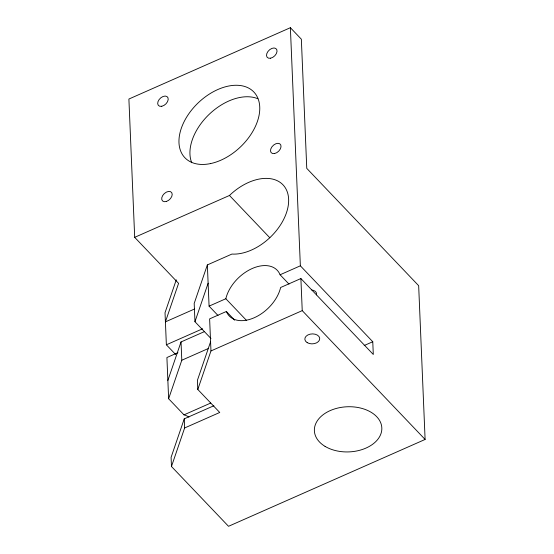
<?xml version="1.0" encoding="UTF-8"?>
<svg xmlns="http://www.w3.org/2000/svg" width="554" height="554" viewBox="0 0 554 554"><rect width="100%" height="100%" fill="white"/><g stroke="black" fill="none" stroke-linecap="round" stroke-linejoin="round"><path stroke-width="0.83" d="M176.269 279.825L165.023 312.719L166.373 344.796L175.68 354.553M167.862 380.459L181.026 341.95L204.433 331.611M194.537 309L165.411 321.867L178.575 283.357L134.691 237.341L229.474 195.472A45.56 29.203 -43.6 0 1 288.627 199.177A45.56 29.203 -43.6 0 1 231.932 254.064L207.355 264.923L194.191 303.433L194.96 321.722L210.97 338.508M188.928 417.086A45.56 17.132 66.2 0 0 183.99 414.856L168.631 398.748L181.795 360.239L181.026 341.95M194.96 321.722L208.124 283.212M213.892 405.736L184.253 418.831L171.089 457.341L171.47 466.489L228.518 526.3L425.105 439.454L418.665 285.691L306.764 168.368L301.348 39.202L290.379 27.7L128.895 99.034L134.691 237.341M210.575 341.804L197.411 380.314L197.799 389.462L219.737 412.467L184.634 427.972L171.47 466.489M197.799 389.462L210.963 350.945L209.62 318.875L226.371 311.473A33.136 21.239 -43.6 0 0 254.265 317.726A33.136 21.239 -43.6 0 0 280.622 287.505L300.891 278.551L373.299 354.47L372.766 341.735L300.358 265.816L290.379 27.7M218.013 315.503L209.08 306.14L225.838 298.738A33.136 21.239 -43.6 0 1 252.202 268.517A33.136 21.239 -43.6 0 1 280.089 274.77L288.987 284.098M280.089 274.77L300.358 265.816M166.373 344.796L202.598 328.792M177.931 352.663L166.906 357.531L168.631 398.748M181.795 360.239L208.318 348.521M210.963 350.945L302.235 310.628L300.891 278.551M183.99 414.856L210.714 403.049M364.193 345.523L372.766 341.735M229.474 195.472L269.798 237.749M302.235 310.628L425.105 439.454M225.838 298.738L246.592 320.496M226.371 311.473L234.674 320.177M207.355 264.923L209.08 306.14M184.253 418.831L184.634 427.972M311.805 289.991A6.212 4.155 -2.4 0 1 316.459 294.867M191.719 162.731A47.63 30.532 -43.6 0 1 208.865 114.636A47.63 30.532 -43.6 0 1 257.832 98.73M307.207 342.649A7.458 4.986 -2.4 0 0 319.547 339.837A7.458 4.986 -2.4 0 0 310.108 334.159A7.458 4.986 -2.4 0 0 307.207 342.649M325.087 446.392A33.759 22.589 -2.4 0 0 380.972 433.657A33.759 22.589 -2.4 0 0 338.224 407.952A33.759 22.589 -2.4 0 0 325.087 446.392M161.775 106.278A6.212 3.982 -43.6 0 0 167.987 97.774A6.212 3.982 -43.6 0 0 159.088 99.602A6.212 3.982 -43.6 0 0 161.775 106.278M270.601 58.205A6.212 3.982 -43.6 0 0 276.813 49.701A6.212 3.982 -43.6 0 0 267.914 51.529A6.212 3.982 -43.6 0 0 270.601 58.205M274.597 153.534A6.212 3.982 -43.6 0 0 280.809 145.037A6.212 3.982 -43.6 0 0 271.91 146.858A6.212 3.982 -43.6 0 0 274.597 153.534M166.47 201.421A6.212 3.982 -43.6 0 0 171.726 192.626A6.212 3.982 -43.6 0 0 162.641 195.61A6.212 3.982 -43.6 0 0 166.47 201.421M210.347 163.624A47.63 30.532 -43.6 0 0 257.977 98.467A47.63 30.532 -43.6 0 0 189.766 112.448A47.63 30.532 -43.6 0 0 210.347 163.624"/></g></svg>
